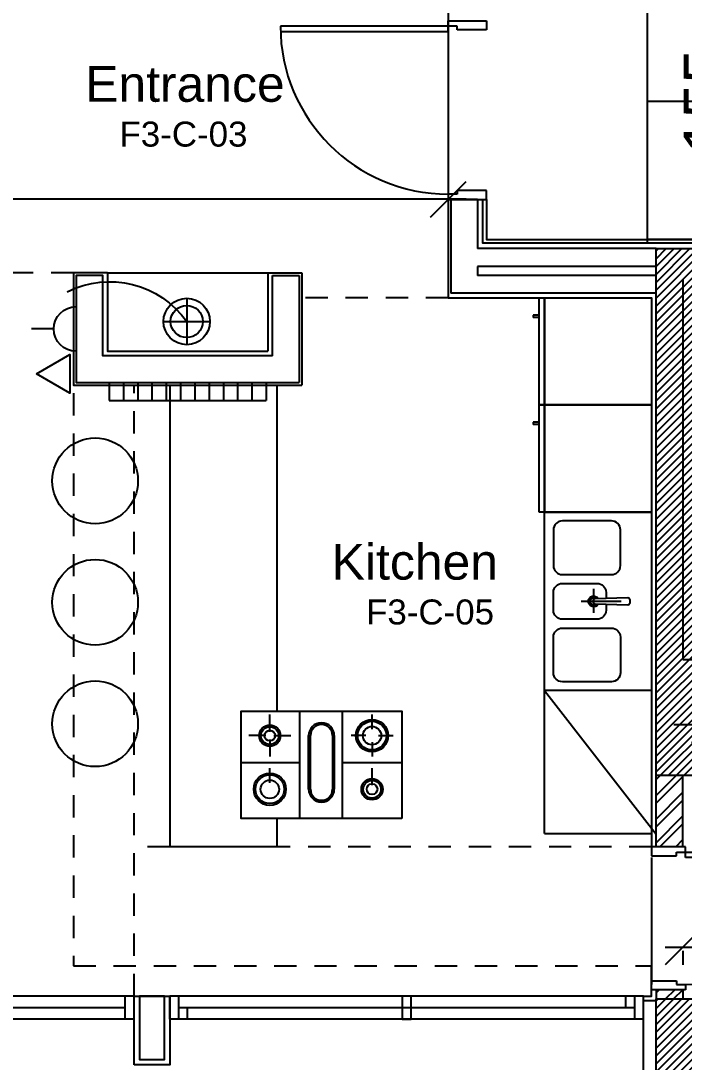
# Model space of a CAD drawing. Extents: x -1.7 to 46.3, y -159.8 to -77.2.
# Drawn here: x 8.02 to 11.74, y -133.29 to -127.46 of the extents above; entities that cross this region are included whole.
import ezdxf

# ---------------------------------------------------------------- set-up
doc = ezdxf.new("R2010")
doc.units = 0
doc.header["$MEASUREMENT"] = 0
doc.header["$PDMODE"] = 35
doc.header["$PDSIZE"] = 0.3
doc.linetypes.add('HIDDEN2', pattern=[0.1875, 0.125, -0.0625])
doc.layers.get('0').update_dxf_attribs({"linetype": 'CONTINUOUS'})
doc.layers.get('DEFPOINTS').update_dxf_attribs({"linetype": 'CONTINUOUS'})
for name, color, linetype in [('04', 4, 'CONTINUOUS'), ('A-ALU', 9, 'CONTINUOUS'), ('A-AREAS', 6, 'CONTINUOUS'), ('a-dim', 3, 'CONTINUOUS'), ('A-DOORS', 1, 'CONTINUOUS'), ('A-HATCH-CONC', 8, 'CONTINUOUS'), ('A-HATCH-WALL', 8, 'CONTINUOUS'), ('a-kitchen', 95, 'CONTINUOUS'), ('a-kitchen-50', 61, 'CONTINUOUS'), ('A-PLASTER', 8, 'CONTINUOUS'), ('A-proj-marble', 137, 'CONTINUOUS'), ('A-proj-wood', 5, 'CONTINUOUS'), ('A-PROJ1H', 9, 'HIDDEN2'), ('a-revetement', 1, 'CONTINUOUS'), ('A-sect-marble', 1, 'CONTINUOUS'), ('a-stru-fac', 200, 'CONTINUOUS'), ('A-TILES', 137, 'CONTINUOUS'), ('A-WALL', 4, 'CONTINUOUS'), ('dr', 250, 'CONTINUOUS'), ('E-Low Current', 4, 'CONTINUOUS'), ('E-POWER', 4, 'CONTINUOUS'), ('fp', 5, 'CONTINUOUS'), ('fur', 7, 'CONTINUOUS'), ('l', 7, 'CONTINUOUS'), ('S-2ND-3RD-4-5-6TH$0$A-STR 2-3-4-5-6', 2, 'CONTINUOUS'), ('str', 6, 'CONTINUOUS'), ('txt', 250, 'CONTINUOUS'), ('w', 4, 'CONTINUOUS')]:
    doc.layers.add(name, color=color, linetype=linetype)
doc.styles.add('A100-STEXT', font='ARIAL.TTF', dxfattribs={"height": 0.25})
doc.dimstyles.new('A100-DIM', dxfattribs={"dimtxt": 0.25, "dimasz": 0.2, "dimexe": 0.1, "dimexo": 0.3, "dimgap": 0.1, "dimtad": 1, "dimlfac": 100, "dimrnd": 0.5, "dimdsep": 46, "dimtxsty": 'A100-STEXT', "dimblk1": 'OBLIQUE', "dimblk2": 'OBLIQUE', "dimsah": 1, "dimcen": -0.05, "dimdle": 0.1, "dimclrd": 15, "dimclre": 15, "dimclrt": 256, "dimadec": 0, "dimazin": 0, "dimtfac": 0.28, "dimtix": 1, "dimtmove": 2, "dimatfit": 3, "dimldrblk": 'OBLIQUE', "dimfxl": 0, "dimtolj": 1, "dimarcsym": 0})
doc.dimstyles.new('dim-law', dxfattribs={"dimtxt": 0.25, "dimasz": 0.2, "dimexe": 0.1, "dimexo": 0.3, "dimgap": 0.1, "dimtad": 1, "dimlfac": 100, "dimdsep": 46, "dimtxsty": 'A100-STEXT', "dimblk1": 'OBLIQUE', "dimblk2": 'OBLIQUE', "dimsah": 1, "dimcen": -0.05, "dimdle": 0.1, "dimclrd": 15, "dimclre": 15, "dimclrt": 256, "dimadec": 0, "dimazin": 0, "dimtfac": 0.28, "dimtix": 1, "dimtmove": 2, "dimatfit": 3, "dimldrblk": 'OBLIQUE', "dimfxl": 0, "dimtolj": 1, "dimarcsym": 0})
pattern_1 = [(45, (8e-11, -138.735676), (-0.022097087, 0.022097087), [])]
pattern_2 = [(45, (-4e-09, -138.73489), (-0.06629126, 0.06629126), []), (45, (0.04419, -138.73489), (-0.06629126, 0.06629126), [])]

# ---------------------------------------------------------------- blocks, each defined once
blk = doc.blocks.new('_OBLIQUE')
at = {"color": 0, "linetype": 'ByBlock'}
blk.add_line((-0.5, -0.5), (0.5, 0.5), dxfattribs=at)
blk = doc.blocks.new('*D74')
at = {"layer": 'a-dim', "color": 15, "lineweight": -2}
for p, q in [((11.8784, -131.2357), (11.8784, -131.3016)), ((12.6534, -131.2357), (12.6534, -131.3016)), ((11.8784, -131.4016), (11.6784, -131.4016)), ((11.8784, -131.4016), (12.6534, -131.4016)), ((12.6534, -131.4016), (12.8534, -131.4016))]:
    blk.add_line(p, q, dxfattribs=at)
at = {"layer": 'DEFPOINTS', "color": 0}
for p in [(12.6534, -131.4016), (11.8784, -131.5357), (12.6534, -131.5357)]:
    blk.add_point(p, dxfattribs=at)
at = {"layer": 'a-dim', "color": 15, "lineweight": -2, "xscale": 0.2, "yscale": 0.2, "zscale": 0.2}
blk.add_blockref('_OBLIQUE', (11.8784, -131.4016), dxfattribs=at)
at = {"layer": 'a-dim', "color": 15, "lineweight": -2, "xscale": 0.2, "yscale": 0.2, "zscale": 0.2, "rotation": 180}
blk.add_blockref('_OBLIQUE', (12.6534, -131.4016), dxfattribs=at)
at = {"layer": 'a-dim', "insert": (12.2659, -131.1745), "char_height": 0.25, "attachment_point": 5, "style": 'A100-STEXT'}
blk.add_mtext('\\A1;77.5', dxfattribs=at)
blk = doc.blocks.new('*D79')
at = {"layer": 'a-dim', "color": 15, "lineweight": -2}
for p, q in [((11.6284, -132.6466), (12.7534, -132.6466)), ((11.7284, -132.6679), (11.7284, -132.7466)), ((12.6534, -132.6679), (12.6534, -132.7466))]:
    blk.add_line(p, q, dxfattribs=at)
at = {"layer": 'DEFPOINTS', "color": 0}
for p in [(11.7284, -132.3679), (12.6534, -132.3679), (12.6534, -132.6466)]:
    blk.add_point(p, dxfattribs=at)
at = {"layer": 'a-dim', "color": 15, "lineweight": -2, "xscale": 0.2, "yscale": 0.2, "zscale": 0.2, "rotation": 180}
blk.add_blockref('_OBLIQUE', (11.7284, -132.6466), dxfattribs=at)
at = {"layer": 'a-dim', "color": 15, "lineweight": -2, "xscale": 0.2, "yscale": 0.2, "zscale": 0.2}
blk.add_blockref('_OBLIQUE', (12.6534, -132.6466), dxfattribs=at)
at = {"layer": 'a-dim', "insert": (12.1909, -132.4189), "char_height": 0.25, "attachment_point": 5, "style": 'A100-STEXT'}
blk.add_mtext('\\A1;92.5', dxfattribs=at)
blk = doc.blocks.new('*D180')
at = {"layer": 'a-dim', "color": 15, "lineweight": -2}
for p, q in [((12.0879, -127.0357), (12.0879, -128.7857)), ((12.3034, -127.1357), (12.1879, -127.1357)), ((12.3034, -128.6857), (12.1879, -128.6857))]:
    blk.add_line(p, q, dxfattribs=at)
at = {"layer": 'DEFPOINTS', "color": 0}
for p in [(12.0034, -127.1357), (12.0034, -128.6857), (12.0879, -128.6857)]:
    blk.add_point(p, dxfattribs=at)
at = {"layer": 'a-dim', "color": 15, "lineweight": -2, "xscale": 0.2, "yscale": 0.2, "zscale": 0.2}
for p, rotation in [((12.0879, -127.1357), 90), ((12.0879, -128.6857), 270)]:
    blk.add_blockref('_OBLIQUE', p, dxfattribs=dict(at, rotation=rotation))
at = {"layer": 'a-dim', "insert": (11.8603, -127.9107), "char_height": 0.25, "attachment_point": 5, "rotation": 90, "style": 'A100-STEXT'}
blk.add_mtext('\\A1;155', dxfattribs=at)
blk = doc.blocks.new('sink')
at = {"layer": 'a-kitchen'}
for p, q in [((0.325, -0.43), (0.325, -0.565)), ((0.17, -0.5), (0.395, -0.5))]:
    blk.add_line(p, q, dxfattribs=at)
blk.add_lwpolyline([(0.6, -1), (0.6, 0), (0, 0), (0, -1)], close=True, dxfattribs=at)
for points in [[(0.225, -0.05), (0.5, -0.05, -0.414214), (0.55, -0.1), (0.55, -0.3, -0.414214), (0.5, -0.35), (0.225, -0.35, -0.414214), (0.175, -0.3), (0.175, -0.1, -0.414214)], [(0.1342, -0.4799), (0.316, -0.4851, -0.89936), (0.316, -0.5149), (0.1342, -0.5201, -0.70892)], [(0.225, -0.95), (0.5, -0.95, 0.414214), (0.55, -0.9), (0.55, -0.7, 0.414214), (0.5, -0.65), (0.225, -0.65, 0.414214), (0.175, -0.7), (0.175, -0.9, 0.414214)]]:
    blk.add_lwpolyline(points, format="xyb", close=True, dxfattribs=at)
blk.add_lwpolyline([(0.255, -0.5165), (0.255, -0.55, 0.414214), (0.305, -0.6), (0.5, -0.6, 0.414214), (0.55, -0.55), (0.55, -0.45, 0.414214), (0.5, -0.4), (0.305, -0.4, 0.414214), (0.255, -0.45), (0.255, -0.4835, 62.569326)], format="xyb", dxfattribs=at)
for radius, start, end in [(0.03, 211.86593, 148.13407), (0.02, 229.21522, 130.78479)]:
    blk.add_arc((0.325, -0.5), radius, start, end, dxfattribs=at)
blk = doc.blocks.new('oven')
at = {"layer": 'a-kitchen'}
for p, q in [((0.3135, 0), (0.3135, -0.3272)), ((0.3135, 0), (0.3135, -0.3272)), ((0.4635, -0.1383), (0.4635, -0.0427)), ((0.4635, -0.1383), (0.4635, -0.0427)), ((0.1993, -0.1605), (0.2811, -0.1605)), ((0.1993, -0.1605), (0.2811, -0.1605)), ((0.4414, -0.1605), (0.346, -0.1605)), ((0.4414, -0.1605), (0.346, -0.1605)), ((0.4857, -0.1605), (0.5811, -0.1605)), ((0.4857, -0.1605), (0.5811, -0.1605)), ((0.4635, -0.1827), (0.4635, -0.2782)), ((0.4635, -0.1827), (0.4635, -0.2782)), ((0.5935, -0.3272), (0, -0.3272)), ((0.6, -0.3272), (0, -0.3272)), ((0.1635, -0.3781), (0.4635, -0.3781)), ((0.1635, -0.3781), (0.4635, -0.3781)), ((0.1635, -0.3881), (0.4635, -0.3881)), ((0.1635, -0.3881), (0.4635, -0.3881)), ((0.4635, -0.5119), (0.1635, -0.5119)), ((0.4635, -0.5119), (0.1635, -0.5119)), ((0.4635, -0.5219), (0.1635, -0.5219)), ((0.4635, -0.5219), (0.1635, -0.5219)), ((0.5935, -0.5667), (0, -0.5667)), ((0.6, -0.5667), (0, -0.5667)), ((0.3135, -0.5667), (0.3135, -0.9)), ((0.3135, -0.5667), (0.3135, -0.9)), ((0.4635, -0.6976), (0.4635, -0.6156)), ((0.4635, -0.6976), (0.4635, -0.6156)), ((0.1857, -0.7333), (0.2811, -0.7333)), ((0.1857, -0.7333), (0.2811, -0.7333)), ((0.4278, -0.7333), (0.346, -0.7333)), ((0.4278, -0.7333), (0.346, -0.7333)), ((0.4993, -0.7333), (0.5811, -0.7333)), ((0.4993, -0.7333), (0.5811, -0.7333)), ((0.4635, -0.7691), (0.4635, -0.8511)), ((0.4635, -0.7691), (0.4635, -0.8511))]:
    blk.add_line(p, q, dxfattribs=at)
blk.add_lwpolyline([(0, -0.9), (0, 0), (0.6, 0), (0.6, -0.9)], close=True, dxfattribs=at)
for centre, radius in [((0.1635, -0.1605), 0.0904), ((0.1635, -0.1605), 0.0904), ((0.1635, -0.1605), 0.0804), ((0.1635, -0.1605), 0.0804), ((0.1635, -0.1605), 0.0514), ((0.1635, -0.1605), 0.0514), ((0.4635, -0.1605), 0.0597), ((0.4635, -0.1605), 0.0597), ((0.4635, -0.1605), 0.0497), ((0.4635, -0.1605), 0.0497), ((0.4635, -0.1605), 0.0299), ((0.4635, -0.1605), 0.0299), ((0.1635, -0.7333), 0.0597), ((0.1635, -0.7333), 0.0597), ((0.1635, -0.7333), 0.0497), ((0.1635, -0.7333), 0.0497), ((0.4635, -0.7333), 0.0904), ((0.4635, -0.7333), 0.0904), ((0.4635, -0.7333), 0.0804), ((0.4635, -0.7333), 0.0804), ((0.4635, -0.7333), 0.0514), ((0.4635, -0.7333), 0.0514), ((0.1635, -0.7333), 0.0299), ((0.1635, -0.7333), 0.0299)]:
    blk.add_circle(centre, radius, dxfattribs=at)
for centre, radius, start, end in [((0.1635, -0.45), 0.0719, 90, 270), ((0.1635, -0.45), 0.0719, 90, 270), ((0.1635, -0.45), 0.0619, 90, 270), ((0.1635, -0.45), 0.0619, 90, 270), ((0.4635, -0.45), 0.0719, 270, 90), ((0.4635, -0.45), 0.0719, 270, 90), ((0.4635, -0.45), 0.0619, 270, 90), ((0.4635, -0.45), 0.0619, 270, 90)]:
    blk.add_arc(centre, radius, start, end, dxfattribs=at)
blk = doc.blocks.new('frigo')
at = {"layer": 'a-kitchen'}
for p, q in [((-0.6306, 0), (0, 0)), ((-0.6306, -0.6), (-0.6306, 0)), ((-0.6306, -0.6), (-0.6306, 0)), ((-0.5994, 0), (-0.5994, -0.6)), ((-0.5994, 0), (-0.5994, -0.6)), ((-0.6306, -0.0975), (-0.6632, -0.0975)), ((-0.6632, -0.0975), (-0.6632, -0.1102)), ((-0.6306, -0.0975), (-0.6632, -0.0975)), ((-0.6632, -0.0975), (-0.6632, -0.1102)), ((-0.6306, -0.1102), (-0.6632, -0.1102)), ((-0.6306, -0.1102), (-0.6632, -0.1102))]:
    blk.add_line(p, q, dxfattribs=at)
blk.add_lwpolyline([(-0.6306, -0.6), (-0.6306, 0), (0, 0), (0, -0.6)], close=True, dxfattribs=at)
blk = doc.blocks.new('A$C53127D50')
for p, q in [((0.94, 0.97), (0.94, 1)), ((0.94, 1), (1.155, 1)), ((1.155, 1), (1.155, 0.95)), ((0.94, 0.97), (0, 0.97)), ((0, 0.94), (0.94, 0.94)), ((0.94, 0.94), (0.94, 0.98)), ((0.99, 0.97), (0.94, 0.97)), ((0.99, 0.95), (0.99, 0.97)), ((1.155, 0.95), (0.99, 0.95)), ((0.94, 0.03), (0.94, 0)), ((0.99, 0.03), (0.94, 0.03)), ((0.94, 0), (1.155, 0)), ((1.155, 0.05), (0.99, 0.05)), ((0.99, 0.05), (0.99, 0.03)), ((1.155, 0), (1.155, 0.05))]:
    blk.add_line(p, q)
blk.add_arc((0.94, 0.97), 0.94, 180, 270)
blk = doc.blocks.new('A$C64352BA9')
for p, q in [((0.19, 0.8), (0, 0.8)), ((0, 0.8), (0, 0.75)), ((0.14, 0.75), (0.14, 0.77)), ((0.14, 0.77), (0.19, 0.77)), ((0.19, 0.77), (0.19, 0.8)), ((0.19, 0.74), (0.19, 0.78)), ((0.19, 0.77), (0.93, 0.77)), ((0, 0.75), (0.14, 0.75)), ((0.93, 0.74), (0.19, 0.74)), ((0, 0.05), (0.14, 0.05)), ((0, 0), (0, 0.05)), ((0.14, 0.05), (0.14, 0.03)), ((0.14, 0.03), (0.19, 0.03)), ((0.19, 0.03), (0.19, 0)), ((0.19, 0), (0, 0))]:
    blk.add_line(p, q)
blk.add_arc((0.19, 0.77), 0.74, 270, 360)
blk = doc.blocks.new('PRISE10A')
for p, q in [((-0.0075, 0.1392), (-0.0075, 0.2642)), ((-0.1325, 0.0142), (0.1175, 0.0142))]:
    blk.add_line(p, q)
blk.add_arc((-0.0075, 0.0142), 0.125, 0, 180)
blk = doc.blocks.new('PRISETEL')
blk.add_lwpolyline([(0, 0), (0.1083, 0.1875), (-0.1083, 0.1875)], close=True)
blk = doc.blocks.new('*D285')
at = {"layer": 'a-dim', "color": 15, "lineweight": -2}
for p, q in [((0.4934, -127.4507), (0.4934, -128.5594)), ((10.4134, -127.4507), (10.4134, -128.5594)), ((10.5134, -128.4594), (0.3934, -128.4594))]:
    blk.add_line(p, q, dxfattribs=at)
at = {"layer": 'DEFPOINTS', "color": 0}
for p in [(0.4934, -127.1507), (10.4134, -127.1507), (0.4934, -128.4594)]:
    blk.add_point(p, dxfattribs=at)
at = {"layer": 'a-dim', "color": 15, "lineweight": -2, "xscale": 0.2, "yscale": 0.2, "zscale": 0.2}
for p, rotation in [((0.4934, -128.4594), 180.0000000034649), ((10.4134, -128.4594), 3.464908360228947e-09)]:
    blk.add_blockref('_OBLIQUE', p, dxfattribs=dict(at, rotation=rotation))
at = {"layer": 'a-dim', "insert": (5.4534, -128.2317), "char_height": 0.25, "attachment_point": 5, "rotation": 0, "style": 'A100-STEXT'}
blk.add_mtext('\\A1;992', dxfattribs=at)

msp = doc.modelspace()

# ---------------------------------------------------------------- hatches: boundary and pattern name
at = {"layer": 'A-HATCH-CONC'}
h = msp.add_hatch(dxfattribs=at)
h.set_pattern_fill('ANSI31', color=256, scale=0.25, style=0)
h.set_pattern_definition(pattern_1)
h.paths.add_polyline_path([(15.77837, -128.73568), (15.05337, -128.73568), (15.05337, -128.98568), (15.47837, -128.98568), (15.47837, -130.88568), (11.87837, -130.88568), (11.87837, -128.98568), (12.30337, -128.98568), (12.30337, -128.73568), (11.57837, -128.73568), (11.57837, -131.68568), (11.87837, -131.68568), (11.87837, -131.18568), (15.47837, -131.18568), (15.47837, -131.68568), (15.77837, -131.68568)])
h = msp.add_hatch(dxfattribs=at)
h.set_pattern_fill('ANSI31', color=256, scale=0.25, style=0)
h.set_pattern_definition(pattern_1)
h.paths.add_polyline_path([(11.87837, -132.93568), (11.57837, -132.93568), (11.57837, -135.16568), (11.87837, -135.16568)])
at = {"layer": 'A-HATCH-WALL'}
h = msp.add_hatch(dxfattribs=at)
h.set_pattern_fill('ANSI32', color=256, scale=0.25, style=0)
h.set_pattern_definition(pattern_2)
h.paths.add_polyline_path([(11.72837, -131.68489), (11.57837, -131.68489), (11.57837, -132.08489), (11.72837, -132.08489)])
h = msp.add_hatch(dxfattribs=at)
h.set_pattern_fill('ANSI32', color=256, scale=0.25, style=0)
h.set_pattern_definition(pattern_2)
h.paths.add_polyline_path([(11.72837, -132.88489), (11.57837, -132.88489), (11.57837, -132.93489), (11.72837, -132.93489)])

# ---------------------------------------------------------------- linework, layer by layer
at = {"layer": '04', "color": 132}
for p, q in [((8.51337, -129.48568), (8.51337, -129.58568)), ((8.51337, -129.48568), (9.39337, -129.48568)), ((8.59337, -129.48568), (8.59337, -129.58568)), ((8.67337, -129.48568), (8.67337, -129.58568)), ((8.75337, -129.48568), (8.75337, -129.58568)), ((8.83337, -129.48568), (8.83337, -129.58568)), ((8.91337, -129.48568), (8.91337, -129.58568)), ((8.99337, -129.48568), (8.99337, -129.58568)), ((9.07337, -129.48568), (9.07337, -129.58568)), ((9.15337, -129.48568), (9.15337, -129.58568)), ((9.23337, -129.48568), (9.23337, -129.58568)), ((9.31337, -129.48568), (9.31337, -129.58568)), ((9.39337, -129.48568), (9.39337, -129.58568)), ((8.51337, -129.58568), (9.39337, -129.58568))]:
    msp.add_line(p, q, dxfattribs=at)
at = {"layer": 'A-ALU'}
for p, q in [((8.65337, -132.92068), (7.72837, -132.92068)), ((8.60337, -133.05068), (8.60337, -132.92068)), ((8.65337, -133.05068), (8.65337, -132.92068)), ((11.50837, -132.92068), (8.85337, -132.92068)), ((8.85337, -133.05068), (8.85337, -132.92068)), ((8.90337, -133.05068), (8.90337, -132.92068)), ((11.40837, -132.98568), (11.40837, -132.92068)), ((11.45837, -133.05068), (11.45837, -132.92068)), ((11.50837, -133.05068), (11.50837, -132.92068)), ((8.60337, -132.98568), (7.77837, -132.98568)), ((11.45837, -132.98568), (8.90337, -132.98568)), ((8.95337, -133.05068), (8.95337, -132.98568)), ((8.65337, -133.05068), (7.72837, -133.05068)), ((11.50837, -133.05068), (8.85337, -133.05068))]:
    msp.add_line(p, q, dxfattribs=at)
msp.add_lwpolyline([(10.20587, -132.92068), (10.15587, -132.92068), (10.15587, -133.05068), (10.20587, -133.05068)], close=True, dxfattribs=at)
at = {"layer": 'A-AREAS'}
for p, q in [((11.72837, -128.91068), (11.72837, -131.03568)), ((11.72837, -131.03568), (13.67837, -131.03568))]:
    msp.add_line(p, q, dxfattribs=at)
at = {"layer": 'a-kitchen-50'}
for p, q in [((10.95337, -132.01068), (10.95337, -129.01068)), ((10.95337, -131.21068), (11.57837, -132.01431)), ((10.95337, -132.01068), (11.55337, -132.01068))]:
    msp.add_line(p, q, dxfattribs=at)
at = {"layer": 'A-PLASTER'}
for p, q in [((8.50337, -128.87068), (8.31337, -128.87068)), ((9.40337, -128.87068), (9.40337, -129.31068)), ((9.40337, -128.87068), (9.59337, -128.87068)), ((9.59337, -128.87068), (9.59337, -129.50068))]:
    msp.add_line(p, q, dxfattribs=at)
for points in [[(9.40337, -127.15068), (10.41337, -127.15068), (10.41337, -129.01068), (11.55337, -129.01068), (11.55337, -132.08568)], [(8.31337, -128.87068), (8.31337, -129.50068), (9.59337, -129.50068)], [(8.50337, -128.87068), (8.50337, -129.31068), (9.40337, -129.31068)], [(11.50837, -132.94568), (11.50837, -132.92068), (11.55337, -132.92068), (11.55337, -132.88568)]]:
    msp.add_lwpolyline(points, dxfattribs=at)
at = {"layer": 'A-proj-marble'}
msp.add_line((11.52837, -127.91068), (15.82837, -127.91068), dxfattribs=at)
msp.add_lwpolyline([(11.52837, -128.68568), (15.82837, -128.68568), (15.82837, -127.13568), (11.52837, -127.13568)], close=True, dxfattribs=at)
at = {"layer": 'A-proj-wood'}
msp.add_lwpolyline([(10.62837, -128.46068), (10.62837, -128.68568), (11.52837, -128.68568), (11.52837, -128.70568), (10.60837, -128.70568), (10.60837, -128.46068)], dxfattribs=at)
at = {"layer": 'A-PROJ1H'}
for p, q in [((10.41337, -129.01068), (9.59337, -129.01068)), ((8.65337, -132.92068), (8.65337, -129.50068)), ((11.55337, -132.08568), (8.65337, -132.08568))]:
    msp.add_line(p, q, dxfattribs=at)
at = {"layer": 'a-revetement'}
for p, q in [((11.50837, -135.23568), (11.50837, -132.94568)), ((11.50837, -132.94568), (11.57837, -132.94568)), ((11.50837, -135.23568), (11.50837, -132.94568)), ((11.50837, -132.94568), (11.57837, -132.94568))]:
    msp.add_line(p, q, dxfattribs=at)
msp.add_lwpolyline([(8.65337, -133.30568), (8.65337, -132.92068), (8.85337, -132.92068), (8.85337, -133.30568)], close=True, dxfattribs=at)
msp.add_lwpolyline([(8.65337, -133.30568), (8.65337, -132.92068), (8.85337, -132.92068), (8.85337, -133.30568)], close=True, dxfattribs=at)
at = {"layer": 'A-sect-marble'}
for points in [[(12.35337, -128.68568), (11.52837, -128.68568)], [(12.33337, -128.70568), (11.52837, -128.70568)]]:
    msp.add_lwpolyline(points, dxfattribs=at)
at = {"layer": 'a-stru-fac'}
msp.add_lwpolyline([(8.82337, -132.92068), (8.68337, -132.92068), (8.68337, -133.27568), (8.82337, -133.27568)], close=True, dxfattribs=at)
at = {"layer": 'A-TILES'}
msp.add_line((11.55337, -132.14568), (11.55337, -132.85568), dxfattribs=at)
at = {"layer": 'A-WALL'}
for p, q in [((11.57837, -132.08568), (11.57837, -131.68568)), ((11.72837, -132.08568), (11.72837, -131.68568)), ((11.72837, -132.08568), (11.57837, -132.08568)), ((11.72837, -132.88568), (11.57837, -132.88568)), ((11.57837, -132.88568), (11.57837, -132.93568))]:
    msp.add_line(p, q, dxfattribs=at)
msp.add_lwpolyline([(11.72837, -132.88568), (11.72837, -132.93568)], dxfattribs=at)
at = {"layer": 'E-POWER'}
for p, q in [((8.94808, -129.01413), (8.94808, -129.27413)), ((8.81808, -129.14413), (9.07808, -129.14413))]:
    msp.add_line(p, q, dxfattribs=at)
for radius in [0.13, 0.09]:
    msp.add_circle((8.94808, -129.14413), radius, dxfattribs=at)
at = {"layer": 'fp', "linetype": 'HIDDEN2'}
for p, q in [((8.31337, -128.87068), (0.49337, -128.87068)), ((8.31337, -128.87068), (8.31337, -132.75068)), ((8.31337, -132.75068), (11.55337, -132.75068))]:
    msp.add_line(p, q, dxfattribs=at)
at = {"layer": 'fp'}
msp.add_line((11.55337, -132.88568), (11.55337, -132.75068), dxfattribs=at)
msp.add_lwpolyline([(8.27859, -128.9777, -0.3710282), (8.94808, -129.14413, -2.8393043)], format="xyb", dxfattribs=at)
at = {"layer": 'fur', "color": 254}
for centre in [(8.43494, -130.03616), (8.43494, -130.71616), (8.43494, -131.39616)]:
    msp.add_circle(centre, 0.24, dxfattribs=at)
at = {"layer": 'l'}
for p, q in [((8.50337, -128.87068), (9.40337, -128.87068)), ((8.85337, -129.50068), (8.85337, -132.08568)), ((9.45337, -129.50068), (9.45337, -131.32603)), ((9.45337, -131.92603), (9.45337, -132.08568)), ((9.45337, -132.08568), (8.85337, -132.08568))]:
    msp.add_line(p, q, dxfattribs=at)
for points in [[(12.35337, -128.68568), (11.52837, -128.68568)], [(12.33337, -128.70568), (11.52837, -128.70568)]]:
    msp.add_lwpolyline(points, dxfattribs=at)
at = {"layer": 'S-2ND-3RD-4-5-6TH$0$A-STR 2-3-4-5-6'}
for points in [[(11.87837, -128.98568), (11.87837, -130.88568), (15.47837, -130.88568), (15.47837, -128.98568), (15.05337, -128.98568), (15.05337, -128.73568), (15.77837, -128.73568), (15.77837, -131.68568), (15.47837, -131.68568), (15.47837, -131.18568), (11.87837, -131.18568), (11.87837, -131.68568), (11.57837, -131.68568), (11.57837, -128.73568), (12.30337, -128.73568), (12.30337, -128.98568)], [(11.87837, -135.16568), (11.57837, -135.16568), (11.57837, -132.93568), (11.87837, -132.93568)]]:
    msp.add_lwpolyline(points, close=True, dxfattribs=at)
at = {"layer": 'str'}
msp.add_lwpolyline([(15.47837, -131.18568), (11.87837, -131.18568), (11.87837, -131.68568), (11.57837, -131.68568), (11.57837, -128.73568), (12.30337, -128.73568), (12.30337, -128.98568), (11.87837, -128.98568), (11.87837, -130.88568), (15.47837, -130.88568), (15.47837, -128.98568), (15.05337, -128.98568), (15.05337, -128.73568), (15.77837, -128.73568), (15.77837, -131.18568)], dxfattribs=at)
msp.add_lwpolyline([(11.87837, -135.16568), (11.57837, -135.16568), (11.57837, -132.93568), (11.87837, -132.93568)], close=True, dxfattribs=at)
at = {"layer": 'w'}
for p, q in [((10.57837, -128.46068), (10.42837, -128.46068)), ((10.42837, -128.46068), (10.42837, -128.98568)), ((10.57837, -128.46068), (10.57837, -128.73568)), ((11.57837, -128.73568), (10.57837, -128.73568)), ((11.57837, -128.83568), (10.57837, -128.83568)), ((10.57837, -128.83568), (10.57837, -128.88568)), ((9.42837, -129.33568), (9.42837, -128.88568)), ((9.42837, -128.88568), (9.57837, -128.88568)), ((9.57837, -128.88568), (9.57837, -129.48568)), ((11.57837, -128.88568), (10.57837, -128.88568)), ((11.57837, -128.98568), (10.42837, -128.98568)), ((11.57837, -132.08568), (11.57837, -131.68568)), ((11.72837, -132.08568), (11.72837, -131.68568)), ((11.72837, -132.08568), (11.57837, -132.08568)), ((11.72837, -132.88568), (11.57837, -132.88568)), ((11.57837, -132.88568), (11.57837, -132.93568))]:
    msp.add_line(p, q, dxfattribs=at)
for points in [[(9.42837, -129.33568), (8.47837, -129.33568), (8.47837, -128.88568), (8.32837, -128.88568), (8.32837, -129.48568), (9.57837, -129.48568)], [(11.72837, -132.88568), (11.72837, -132.93568)]]:
    msp.add_lwpolyline(points, dxfattribs=at)

# ---------------------------------------------------------------- block references
at = {"layer": 'A-DOORS'}
msp.add_blockref('A$C53127D50', (9.47337, -128.46068), dxfattribs=at)
at = {"layer": 'a-kitchen-50'}
for p in [(11.55337, -129.01068), (11.55337, -129.61068)]:
    msp.add_blockref('frigo', p, dxfattribs=at)
at = {"layer": 'a-kitchen-50', "xscale": -1}
msp.add_blockref('sink', (11.55337, -130.21068), dxfattribs=at)
at = {"layer": 'a-kitchen-50', "rotation": 90}
msp.add_blockref('oven', (9.25337, -131.92603), dxfattribs=at)
at = {"layer": 'dr'}
msp.add_blockref('A$C64352BA9', (11.55337, -132.88568), dxfattribs=at)
at = {"layer": 'E-Low Current', "xscale": -1, "rotation": 270.0000234787752}
msp.add_blockref('PRISETEL', (8.10635, -129.43698), dxfattribs=at)
at = {"layer": 'E-POWER', "xscale": -1, "rotation": 90.00002347877523}
msp.add_blockref('PRISE10A', (8.34259, -129.19316), dxfattribs=at)

# ---------------------------------------------------------------- texts
at = {"layer": 'txt', "attachment_point": 1}
for s, insert, char_height, width in [('{\\fArial|b0|i0|c0|p34;Entrance}', (8.3789, -127.71395), 0.2, 0.0158576), ('{\\fArial|b0|i0|c0|p34;F3-C-03}', (8.57138, -128.02487), 0.14, 0.0111003), ('{\\fArial|b0|i0|c0|p34;Kitchen}', (9.76067, -130.38933), 0.2, 0.0158576), ('{\\fArial|b0|i0|c0|p34;F3-C-05}', (9.95315, -130.70024), 0.14, 0.0111003)]:
    msp.add_mtext(s, dxfattribs=dict(at, insert=insert, char_height=char_height, width=width))

# ---------------------------------------------------------------- dimensions: what is measured, and where the dimension line sits
at = {"layer": 'a-dim'}
for p1, p2, distance, dimstyle, picture, middle in [((12.00337, -127.13568), (12.00337, -128.68568), 0.08458, 'A100-DIM', '*D180', (11.86031, -127.91068)), ((10.41337, -127.15068), (0.49337, -127.15068), 1.30868, 'dim-law', '*D285', (5.45337, -128.23171))]:
    dim = msp.add_aligned_dim(p1=p1, p2=p2, distance=distance, dimstyle=dimstyle, dxfattribs=at)
    dim.commit()
    dim.dimension.update_dxf_attribs({"geometry": picture, "text_midpoint": middle})
for base, p1, p2, picture, middle in [((12.65337, -131.40164), (11.87837, -131.53568), (12.65337, -131.53568), '*D74', (12.26587, -131.17451)), ((12.65337, -132.64657), (11.72837, -132.36793), (12.65337, -132.36793), '*D79', (12.19087, -132.41893))]:
    dim = msp.add_linear_dim(base=base, p1=p1, p2=p2, dimstyle='A100-DIM', dxfattribs=at)
    dim.commit()
    dim.dimension.update_dxf_attribs({"geometry": picture, "text_midpoint": middle})

doc.saveas('drawing.dxf')
